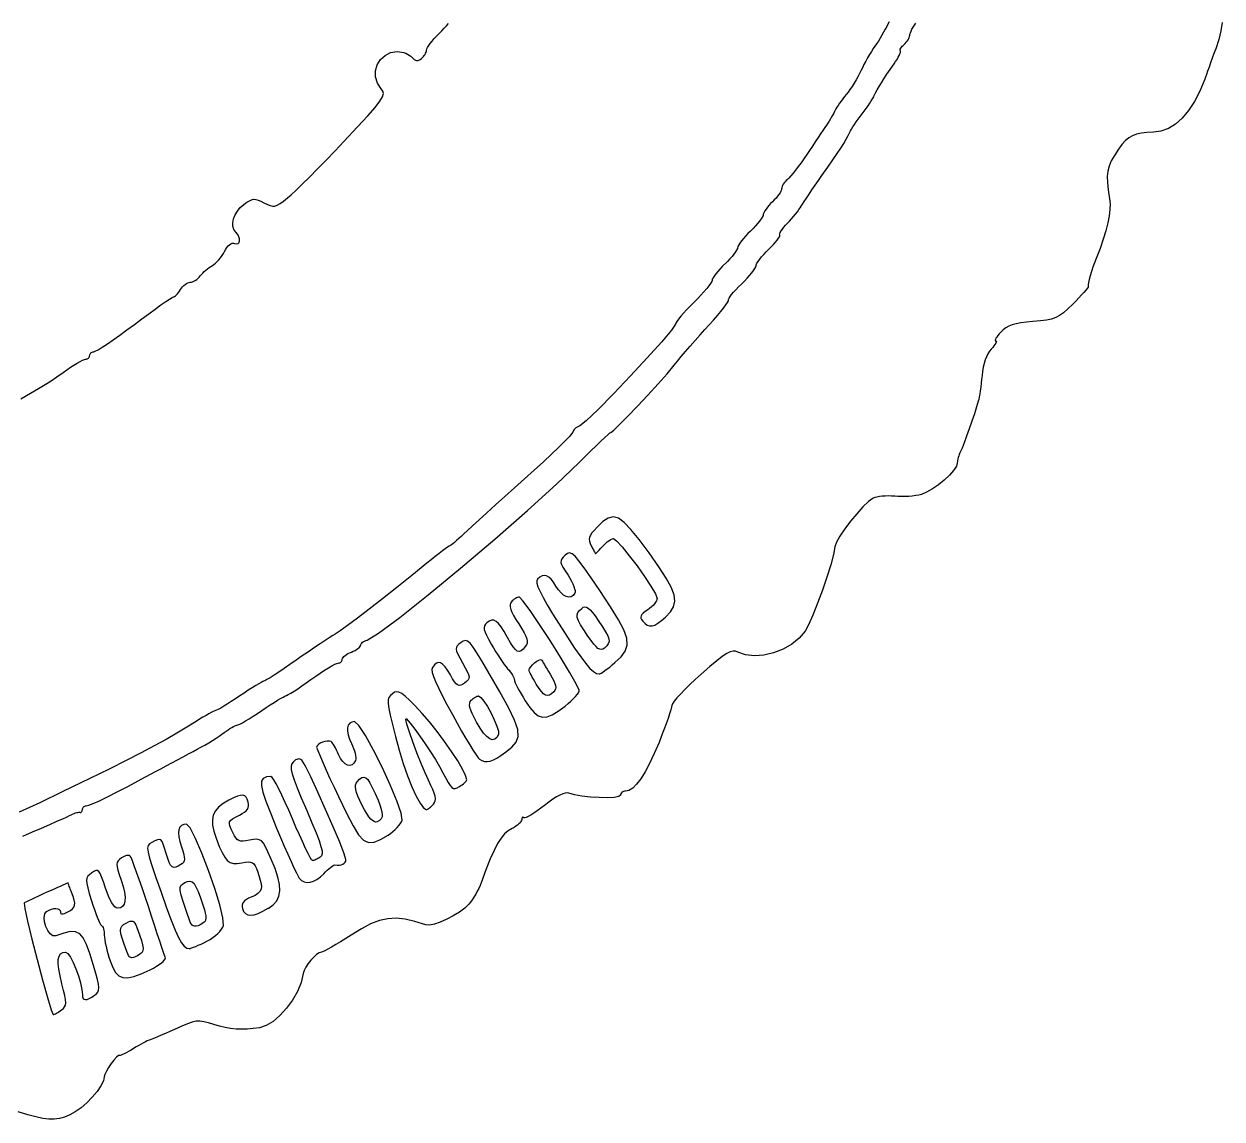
# Model space of a CAD drawing. Extents: x 0.3 to 13.7, y 0.1 to 13.4.
# Drawn here: x 9.345 to 12.981, y 0.583 to 3.906 of the extents above; entities that cross this region are included whole.
import ezdxf

# ---------------------------------------------------------------- set-up
doc = ezdxf.new("R2010")
doc.units = 0
doc.layers.get('0').update_dxf_attribs({"linetype": 'CONTINUOUS'})

msp = doc.modelspace()

# ---------------------------------------------------------------- linework, layer by layer
at = {"color": 0}
for points in [[(12.9811, 3.91026), (12.9775, 3.88579), (12.9711, 3.85949), (12.9618, 3.831), (12.9566, 3.81651), (12.9514, 3.80219), (12.9463, 3.78825), (12.9416, 3.77518), (12.9373, 3.76324), (12.9337, 3.75304), (12.9307, 3.74474), (12.9285, 3.73893), (12.9139, 3.70275), (12.8975, 3.67068), (12.8796, 3.64318), (12.8602, 3.62017), (12.8397, 3.60183), (12.8182, 3.58865), (12.7958, 3.5804), (12.7729, 3.57764), (12.7532, 3.57704), (12.7364, 3.57519), (12.7219, 3.57206), (12.7092, 3.56711), (12.6979, 3.56033), (12.6874, 3.55138), (12.6773, 3.53999), (12.6669, 3.52588), (12.6544, 3.50689), (12.6449, 3.49035), (12.6383, 3.47504), (12.6342, 3.45985), (12.6326, 3.44342), (12.6331, 3.42464), (12.6356, 3.40235), (12.6399, 3.37522), (12.6413, 3.36014), (12.6409, 3.34299), (12.6387, 3.32379), (12.6346, 3.3024), (12.6286, 3.27881), (12.6207, 3.25304), (12.6109, 3.22493), (12.5992, 3.19439), (12.5942, 3.18132), (12.5894, 3.16781), (12.5851, 3.15462), (12.5813, 3.14219), (12.5783, 3.13097), (12.5761, 3.12147), (12.575, 3.11442), (12.575, 3.11008), (12.5743, 3.10781), (12.5718, 3.10379), (12.5676, 3.09831), (12.562, 3.09153), (12.555, 3.08371), (12.5469, 3.07503), (12.538, 3.06581), (12.5283, 3.0561), (12.5131, 3.0415), (12.5001, 3.03), (12.4882, 3.02138), (12.4763, 3.01514), (12.4634, 3.01058), (12.4483, 3.00732), (12.43, 3.00493), (12.4072, 3.00288), (12.3873, 3.00108), (12.3704, 2.99881), (12.3562, 2.99621), (12.3442, 2.99289), (12.334, 2.98888), (12.3251, 2.98394), (12.3172, 2.97792), (12.3097, 2.97076), (12.305, 2.9655), (12.3009, 2.96056), (12.2975, 2.95611), (12.295, 2.95221), (12.2934, 2.949), (12.2927, 2.94656), (12.293, 2.94493), (12.2944, 2.94439), (12.2958, 2.94396), (12.2963, 2.94249), (12.2957, 2.94015), (12.2943, 2.93713), (12.292, 2.93338), (12.289, 2.92919), (12.2852, 2.92449), (12.2808, 2.91949), (12.2754, 2.91288), (12.2706, 2.90517), (12.2662, 2.89632), (12.2624, 2.8865), (12.259, 2.87576), (12.2562, 2.86421), (12.2541, 2.85183), (12.2526, 2.83892), (12.2514, 2.82731), (12.2501, 2.8156), (12.2486, 2.8041), (12.2471, 2.79312), (12.2456, 2.78304), (12.244, 2.77414), (12.2426, 2.76671), (12.2412, 2.76112), (12.2361, 2.74393), (12.2295, 2.72325), (12.2219, 2.70053), (12.2139, 2.67731), (12.2058, 2.65494), (12.1984, 2.6351), (12.1921, 2.61908), (12.1874, 2.60851), (12.1855, 2.60433), (12.1837, 2.59987), (12.182, 2.59521), (12.1806, 2.5906), (12.1794, 2.58604), (12.1785, 2.58176), (12.178, 2.5779), (12.1777, 2.5746), (12.1747, 2.56418), (12.1662, 2.55132), (12.1535, 2.53689), (12.1378, 2.52192), (12.1203, 2.5076), (12.1021, 2.49485), (12.0845, 2.48475), (12.0686, 2.47835), (12.0606, 2.4764), (12.0513, 2.47478), (12.041, 2.47347), (12.0302, 2.47254), (12.0191, 2.47194), (12.0081, 2.47179), (11.9974, 2.47206), (11.9876, 2.47271), (11.978, 2.47336), (11.9683, 2.47368), (11.9588, 2.47347), (11.9496, 2.47287), (11.9411, 2.47185), (11.9335, 2.47043), (11.9271, 2.46869), (11.9222, 2.46674), (11.9083, 2.45665), (11.8912, 2.44032), (11.8724, 2.41986), (11.8535, 2.39692), (11.836, 2.37364), (11.8212, 2.35167), (11.8109, 2.33301), (11.8063, 2.31956), (11.8019, 2.2965), (11.7933, 2.26481), (11.7817, 2.22749), (11.7682, 2.18767), (11.7538, 2.14828), (11.7395, 2.11236), (11.7265, 2.08306), (11.7158, 2.06326), (11.698, 2.04204), (11.6751, 2.02371), (11.6487, 2.00885), (11.62, 1.99761), (11.5906, 1.99072), (11.5617, 1.9885), (11.5349, 1.99137), (11.5116, 1.99972), (11.5045, 2.00256), (11.497, 2.00315), (11.4883, 2.00092), (11.4777, 1.99556), (11.4643, 1.98654), (11.4474, 1.97336), (11.4264, 1.95568), (11.4003, 1.933), (11.3824, 1.91683), (11.3657, 1.90115), (11.3505, 1.88633), (11.3373, 1.87261), (11.3264, 1.86068), (11.3181, 1.85064), (11.3129, 1.84299), (11.3111, 1.83817), (11.3103, 1.8329), (11.3081, 1.82428), (11.3045, 1.81261), (11.2997, 1.79839), (11.2939, 1.78217), (11.2873, 1.76432), (11.2801, 1.74528), (11.2723, 1.72564), (11.2579, 1.69162), (11.2438, 1.66189), (11.2302, 1.6365), (11.2171, 1.61561), (11.2044, 1.59918), (11.1924, 1.58729), (11.181, 1.58018), (11.1703, 1.57781), (11.1673, 1.57747), (11.1646, 1.57682), (11.1621, 1.57563), (11.1599, 1.57406), (11.158, 1.57221), (11.1567, 1.5701), (11.1559, 1.56765), (11.1555, 1.56515), (11.1503, 1.56108), (11.1361, 1.5586), (11.1155, 1.55761), (11.0907, 1.55806), (11.0642, 1.55974), (11.0385, 1.56267), (11.0159, 1.56668), (10.9989, 1.57167), (10.9939, 1.5726), (10.9876, 1.57189), (10.98, 1.5695), (10.9712, 1.5656), (10.9613, 1.56011), (10.9503, 1.55311), (10.9382, 1.54454), (10.9251, 1.53461), (10.9137, 1.52582), (10.9028, 1.51785), (10.8926, 1.51096), (10.8835, 1.50526), (10.8757, 1.50088), (10.8693, 1.49789), (10.8648, 1.49658), (10.8623, 1.49701), (10.8609, 1.4981), (10.8597, 1.49864), (10.8585, 1.49864), (10.8575, 1.49815), (10.8567, 1.49707), (10.8561, 1.49567), (10.8557, 1.49371), (10.8555, 1.49137), (10.855, 1.48861), (10.8533, 1.48546), (10.8506, 1.48199), (10.8471, 1.4784), (10.8428, 1.47472), (10.8379, 1.47114), (10.8325, 1.46772), (10.8267, 1.46451), (10.8146, 1.45725), (10.8034, 1.44781), (10.7929, 1.43533), (10.7825, 1.41906), (10.7717, 1.39811), (10.7601, 1.37191), (10.7472, 1.33946), (10.7326, 1.30002), (10.7293, 1.29161), (10.7254, 1.28282), (10.7209, 1.27382), (10.7159, 1.26481), (10.7108, 1.25608), (10.7055, 1.24799), (10.7004, 1.24072), (10.6954, 1.23465), (10.6829, 1.22271), (10.6666, 1.21061), (10.6478, 1.19906), (10.628, 1.18875), (10.6085, 1.18018), (10.5906, 1.1741), (10.5756, 1.17112), (10.5649, 1.17182), (10.5317, 1.18251), (10.5021, 1.18929), (10.4749, 1.19206), (10.4491, 1.19076), (10.4235, 1.18511), (10.3971, 1.17502), (10.3689, 1.16037), (10.3376, 1.141), (10.3215, 1.13053), (10.3061, 1.12077), (10.2917, 1.11193), (10.2786, 1.10422), (10.2673, 1.09787), (10.2581, 1.09304), (10.2515, 1.09001), (10.2477, 1.08892), (10.2409, 1.08708), (10.2329, 1.08198), (10.2243, 1.07438), (10.2156, 1.06505), (10.2075, 1.05458), (10.2005, 1.04384), (10.1954, 1.03348), (10.1927, 1.02414), (10.1861, 0.997288), (10.1747, 0.970053), (10.1597, 0.943468), (10.1418, 0.918674), (10.1219, 0.89681), (10.101, 0.878907), (10.0798, 0.866103), (10.0593, 0.859538), (10.0406, 0.856987), (10.0228, 0.855578), (10.0056, 0.855143), (9.98876, 0.855794), (9.97217, 0.857531), (9.95546, 0.860406), (9.93858, 0.864367), (9.92117, 0.869412), (9.90457, 0.874511), (9.89094, 0.877983), (9.87907, 0.879557), (9.86768, 0.879178), (9.85547, 0.876628), (9.84119, 0.871799), (9.82363, 0.864475), (9.80143, 0.854546), (9.78749, 0.848253), (9.77414, 0.842339), (9.76178, 0.836914), (9.7506, 0.832086), (9.741, 0.828071), (9.73329, 0.825032), (9.72775, 0.822863), (9.72472, 0.822049), (9.72233, 0.821235), (9.71853, 0.819607), (9.71354, 0.817111), (9.70762, 0.814019), (9.70085, 0.810275), (9.69353, 0.806044), (9.68576, 0.801432), (9.67779, 0.796604), (9.66986, 0.791829), (9.66237, 0.787543), (9.65549, 0.783746), (9.64925, 0.780599), (9.64399, 0.778103), (9.63981, 0.776421), (9.63687, 0.775608), (9.63536, 0.775771), (9.63167, 0.775119), (9.6256, 0.769965), (9.618, 0.761393), (9.60986, 0.750706), (9.602, 0.73915), (9.59532, 0.727865), (9.59065, 0.718099), (9.58886, 0.711154), (9.5861, 0.698731), (9.57844, 0.683539), (9.56685, 0.666613), (9.55231, 0.649251), (9.53575, 0.632269), (9.51818, 0.616808), (9.50054, 0.604058), (9.48383, 0.594889), (9.46799, 0.588813), (9.45264, 0.58469), (9.43696, 0.582628), (9.42025, 0.582628), (9.40175, 0.58469), (9.38064, 0.588976), (9.35622, 0.595432), (9.32775, 0.604113)], [(11.9707, 3.91303), (11.967, 3.9056), (11.9633, 3.89822), (11.959, 3.88997), (11.9541, 3.88124), (11.9489, 3.87224), (11.9435, 3.86322), (11.938, 3.85449), (11.9327, 3.84631), (11.9277, 3.83892), (11.9226, 3.83138), (11.9171, 3.82269), (11.9113, 3.81326), (11.9055, 3.80322), (11.8998, 3.79313), (11.8944, 3.78304), (11.8895, 3.77339), (11.8852, 3.76438), (11.8808, 3.75553), (11.8758, 3.74604), (11.8702, 3.73617), (11.8642, 3.72618), (11.8581, 3.71664), (11.8519, 3.70751), (11.846, 3.69933), (11.8405, 3.69222), (11.8352, 3.68565), (11.83, 3.67876), (11.8249, 3.67204), (11.8202, 3.66536), (11.8159, 3.65907), (11.8123, 3.65332), (11.8093, 3.64844), (11.8073, 3.64447), (11.8054, 3.64051), (11.8028, 3.63574), (11.7997, 3.63026), (11.7963, 3.62429), (11.7925, 3.618), (11.7885, 3.6116), (11.7844, 3.60525), (11.7804, 3.59924), (11.7757, 3.59229), (11.7697, 3.58339), (11.7627, 3.57286), (11.7549, 3.56119), (11.7465, 3.54872), (11.7378, 3.53575), (11.7291, 3.52268), (11.7205, 3.50982), (11.7121, 3.49735), (11.7034, 3.48508), (11.6949, 3.47336), (11.6867, 3.46257), (11.6791, 3.45296), (11.6723, 3.44482), (11.6666, 3.43847), (11.6622, 3.43431), (11.6586, 3.43104), (11.6553, 3.42751), (11.6523, 3.42378), (11.6496, 3.41992), (11.6475, 3.41607), (11.6458, 3.41249), (11.6448, 3.40907), (11.6444, 3.40614), (11.6439, 3.40294), (11.6423, 3.39893), (11.6397, 3.39421), (11.6363, 3.38906), (11.6322, 3.38357), (11.6274, 3.37782), (11.6222, 3.37218), (11.6166, 3.36669), (11.6111, 3.36117), (11.6059, 3.35558), (11.6012, 3.34999), (11.5971, 3.34457), (11.5936, 3.33951), (11.5911, 3.33496), (11.5895, 3.33111), (11.5889, 3.32801), (11.5881, 3.32476), (11.5858, 3.32021), (11.5823, 3.31456), (11.5775, 3.30811), (11.5717, 3.301), (11.5651, 3.29335), (11.5578, 3.28564), (11.55, 3.27772), (11.5422, 3.26997), (11.5349, 3.26221), (11.5283, 3.25461), (11.5225, 3.24756), (11.5178, 3.2411), (11.5142, 3.23551), (11.5119, 3.23107), (11.5103, 3.2245), (11.508, 3.22006), (11.5044, 3.21446), (11.4997, 3.20806), (11.4939, 3.20096), (11.4874, 3.19342), (11.48, 3.1856), (11.4644, 3.16997), (11.4571, 3.16222), (11.4505, 3.15468), (11.4448, 3.14762), (11.44, 3.14117), (11.4364, 3.13569), (11.4341, 3.13118), (11.4333, 3.12799), (11.4322, 3.12435), (11.4289, 3.11897), (11.4238, 3.11182), (11.417, 3.10335), (11.4088, 3.09369), (11.3994, 3.08328), (11.3889, 3.07232), (11.3666, 3.04992), (11.3562, 3.03896), (11.3467, 3.0286), (11.3385, 3.01904), (11.3317, 3.01069), (11.3264, 3.00369), (11.3232, 2.99832), (11.322, 2.9949), (11.3104, 2.97721), (11.2799, 2.94092), (11.2364, 2.89247), (11.1858, 2.83789), (11.1341, 2.78381), (11.0872, 2.73633), (11.0511, 2.70176), (11.0316, 2.68647), (11.0275, 2.68468), (11.0237, 2.68257), (11.0202, 2.68024), (11.0171, 2.67774), (11.0147, 2.67518), (11.0128, 2.67264), (11.0116, 2.67019), (11.0111, 2.66781), (11.0081, 2.66308), (10.9995, 2.65332), (10.9859, 2.63938), (10.968, 2.62181), (10.9462, 2.60101), (10.9213, 2.57769), (10.8938, 2.55246), (10.8643, 2.52588), (10.834, 2.49875), (10.8043, 2.472), (10.7759, 2.44635), (10.7495, 2.42242), (10.726, 2.40099), (10.706, 2.38276), (10.6904, 2.36828), (10.6798, 2.35835), (10.6722, 2.35107), (10.6648, 2.34429), (10.658, 2.33822), (10.6518, 2.33285), (10.6465, 2.32844), (10.6422, 2.32508), (10.6391, 2.32297), (10.6373, 2.32226), (10.635, 2.32113), (10.6303, 2.31808), (10.6234, 2.31321), (10.6148, 2.30669), (10.6046, 2.29893), (10.5932, 2.28999), (10.5807, 2.28), (10.5677, 2.26947), (10.5217, 2.23232), (10.4765, 2.19613), (10.4332, 2.16189), (10.393, 2.13058), (10.3573, 2.10325), (10.3273, 2.08078), (10.3043, 2.06429), (10.2896, 2.05464), (10.2822, 2.05012), (10.2717, 2.04346), (10.2587, 2.03489), (10.2435, 2.02474), (10.2266, 2.01329), (10.2086, 2.00108), (10.1898, 1.98817), (10.1708, 1.97504), (10.1523, 1.96218), (10.1348, 1.95014), (10.1186, 1.93935), (10.1042, 1.9299), (10.092, 1.9221), (10.0823, 1.91618), (10.0756, 1.91243), (10.0724, 1.91114), (10.0697, 1.91021), (10.0645, 1.90761), (10.0573, 1.90354), (10.0482, 1.89806), (10.0377, 1.8915), (10.0259, 1.88396), (10.0133, 1.87554), (10, 1.86669), (9.98671, 1.85775), (9.97396, 1.84944), (9.96213, 1.8419), (9.95144, 1.83529), (9.94228, 1.82981), (9.93485, 1.82574), (9.92953, 1.82314), (9.9266, 1.82226), (9.92393, 1.82156), (9.91949, 1.81967), (9.91342, 1.81662), (9.90597, 1.81267), (9.89746, 1.80778), (9.88807, 1.80225), (9.87804, 1.79611), (9.86762, 1.78956), (9.83897, 1.7716), (9.80886, 1.75358), (9.77636, 1.73503), (9.7405, 1.71539), (9.70036, 1.69417), (9.65494, 1.6709), (9.60331, 1.64501), (9.54443, 1.61604), (9.46311, 1.57644), (9.3929, 1.54275), (9.33083, 1.51383)], [(9.33518, 2.76893), (9.36518, 2.78575), (9.38921, 2.79969), (9.40924, 2.81185), (9.42703, 2.82335), (9.4445, 2.83529), (9.46343, 2.84874), (9.47493, 2.85682), (9.48611, 2.86436), (9.49681, 2.87115), (9.50662, 2.87711), (9.51531, 2.882), (9.52257, 2.88574), (9.52821, 2.88807), (9.5319, 2.88883), (9.5344, 2.88911), (9.53678, 2.88976), (9.5389, 2.89079), (9.54075, 2.89214), (9.54226, 2.89382), (9.54346, 2.89572), (9.54417, 2.89779), (9.54471, 2.90218), (9.54542, 2.90435), (9.54656, 2.90619), (9.54807, 2.90788), (9.54986, 2.90924), (9.55197, 2.91021), (9.55425, 2.91086), (9.55675, 2.91114), (9.56147, 2.91282), (9.57026, 2.91769), (9.58257, 2.9254), (9.59799, 2.9356), (9.61594, 2.94797), (9.6359, 2.96212), (9.65739, 2.97771), (9.67996, 2.99447), (9.70236, 3.01124), (9.72358, 3.02681), (9.74311, 3.04096), (9.76047, 3.05333), (9.77513, 3.06353), (9.78668, 3.07124), (9.79454, 3.07611), (9.79829, 3.07781), (9.80007, 3.07824), (9.80231, 3.07954), (9.80485, 3.08154), (9.80767, 3.08431), (9.8106, 3.08763), (9.81369, 3.09136), (9.81668, 3.09554), (9.81967, 3.10004), (9.82275, 3.10449), (9.82628, 3.10867), (9.83014, 3.11242), (9.83415, 3.11567), (9.83817, 3.11843), (9.84218, 3.1205), (9.84597, 3.12181), (9.84944, 3.12224), (9.85297, 3.12261), (9.85682, 3.12375), (9.86089, 3.12554), (9.86501, 3.12788), (9.86914, 3.13086), (9.87315, 3.13411), (9.87685, 3.13781), (9.8801, 3.14171), (9.88351, 3.14578), (9.88753, 3.15018), (9.89208, 3.15462), (9.89697, 3.15896), (9.90201, 3.16314), (9.90712, 3.16704), (9.91211, 3.17042), (9.91683, 3.17329), (9.92156, 3.17632), (9.9266, 3.18039), (9.93169, 3.18517), (9.93679, 3.19075), (9.94168, 3.19667), (9.94624, 3.20301), (9.95036, 3.20942), (9.95378, 3.21576), (9.95731, 3.22228), (9.96104, 3.22792), (9.9649, 3.23258), (9.96886, 3.23628), (9.97282, 3.23888), (9.97678, 3.24046), (9.98062, 3.24083), (9.98432, 3.24007), (9.9905, 3.23876), (9.99511, 3.23996), (9.99815, 3.24322), (9.99957, 3.24799), (9.99929, 3.25396), (9.99729, 3.26064), (9.99354, 3.26753), (9.98796, 3.27425), (9.98221, 3.28239), (9.97922, 3.29215), (9.97894, 3.30311), (9.98112, 3.31467), (9.98574, 3.32644), (9.99257, 3.33794), (10.0015, 3.34874), (10.0125, 3.35835), (10.0215, 3.3649), (10.0291, 3.36968), (10.0358, 3.37261), (10.042, 3.37403), (10.0483, 3.37369), (10.0553, 3.37181), (10.0635, 3.36833), (10.0734, 3.36333), (10.0836, 3.35818), (10.092, 3.35482), (10.0993, 3.35325), (10.1063, 3.35357), (10.1137, 3.35622), (10.1221, 3.36106), (10.1324, 3.36837), (10.1451, 3.37831), (10.1558, 3.38753), (10.171, 3.40158), (10.1898, 3.41992), (10.2118, 3.44174), (10.2361, 3.46631), (10.2621, 3.49294), (10.289, 3.521), (10.3162, 3.54969), (10.3572, 3.59358), (10.3883, 3.62756), (10.4107, 3.65315), (10.4254, 3.67193), (10.4335, 3.68539), (10.4361, 3.69515), (10.4343, 3.70264), (10.4292, 3.70947), (10.4178, 3.72678), (10.4123, 3.74528), (10.4123, 3.76417), (10.4174, 3.78207), (10.427, 3.79796), (10.4407, 3.81071), (10.4578, 3.81917), (10.4781, 3.82226), (10.4845, 3.82189), (10.491, 3.8209), (10.4974, 3.81933), (10.5036, 3.81733), (10.5094, 3.81478), (10.5145, 3.8119), (10.5189, 3.80881), (10.5223, 3.80544), (10.5262, 3.80122), (10.5297, 3.79801), (10.5332, 3.79596), (10.5366, 3.79497), (10.54, 3.79497), (10.5436, 3.79606), (10.5474, 3.79812), (10.5515, 3.80122), (10.5545, 3.80404), (10.5574, 3.80718), (10.5599, 3.81054), (10.5622, 3.81401), (10.5641, 3.81749), (10.5655, 3.8209), (10.5663, 3.824), (10.5667, 3.82693), (10.5675, 3.83035), (10.5697, 3.83501), (10.5733, 3.84076), (10.5781, 3.84733), (10.5839, 3.85449), (10.5904, 3.86214), (10.5978, 3.86996), (10.6056, 3.87782), (10.6134, 3.88564), (10.6207, 3.89339), (10.6273, 3.90099), (10.633, 3.90804)], [(9.34169, 1.4414), (9.3711, 1.454), (9.39865, 1.46582), (9.42356, 1.47672), (9.44521, 1.48628), (9.46289, 1.49414), (9.47581, 1.50017), (9.48335, 1.50385), (9.48796, 1.50624), (9.49262, 1.50836), (9.49718, 1.51014), (9.50146, 1.51167), (9.50543, 1.51269), (9.5089, 1.51346), (9.51178, 1.51372), (9.51389, 1.51351), (9.51557, 1.51324), (9.51714, 1.51346), (9.51856, 1.51411), (9.51975, 1.51503), (9.52078, 1.51644), (9.52154, 1.51813), (9.52203, 1.52007), (9.52225, 1.52225), (9.52246, 1.52447), (9.52317, 1.52653), (9.52425, 1.52843), (9.52567, 1.53006), (9.5274, 1.53147), (9.5294, 1.5325), (9.53157, 1.5331), (9.53396, 1.53336), (9.54156, 1.5351), (9.55496, 1.54031), (9.574, 1.54878), (9.59831, 1.56049), (9.62776, 1.57531), (9.66211, 1.5931), (9.70107, 1.61372), (9.74447, 1.63704), (9.76004, 1.64551), (9.77675, 1.65457), (9.794, 1.66385), (9.81131, 1.67318), (9.82818, 1.68224), (9.84403, 1.69075), (9.85835, 1.6984), (9.87067, 1.70497), (9.88211, 1.71115), (9.89382, 1.71783), (9.9056, 1.72478), (9.91704, 1.73172), (9.92779, 1.7385), (9.93756, 1.7449), (9.94596, 1.75071), (9.95275, 1.75569), (9.95856, 1.76014), (9.96442, 1.76426), (9.97011, 1.76801), (9.97553, 1.77132), (9.98047, 1.77399), (9.98481, 1.77599), (9.98839, 1.77735), (9.991, 1.77772), (9.99442, 1.77869), (10.0001, 1.78131), (10.0079, 1.78543), (10.0175, 1.79085), (10.0284, 1.79736), (10.0405, 1.8049), (10.0533, 1.81332), (10.0667, 1.82226), (10.08, 1.83117), (10.0926, 1.83951), (10.1044, 1.84706), (10.1149, 1.85357), (10.124, 1.85906), (10.1312, 1.86317), (10.1363, 1.86572), (10.1391, 1.86669), (10.1419, 1.86774), (10.1473, 1.87067), (10.1549, 1.87528), (10.1646, 1.88135), (10.1758, 1.88878), (10.1883, 1.89729), (10.2019, 1.90662), (10.2161, 1.91672), (10.2304, 1.92676), (10.2443, 1.93608), (10.2573, 1.94461), (10.2693, 1.95193), (10.2797, 1.95811), (10.2883, 1.96272), (10.2947, 1.96565), (10.2986, 1.96669), (10.3012, 1.9669), (10.3035, 1.96756), (10.3056, 1.96864), (10.3075, 1.97006), (10.309, 1.97174), (10.3101, 1.97368), (10.3109, 1.97581), (10.3111, 1.97808), (10.3117, 1.98058), (10.3133, 1.98335), (10.3159, 1.98628), (10.3193, 1.98926), (10.3234, 1.99219), (10.3281, 1.99507), (10.3333, 1.99761), (10.3389, 2.00006), (10.3445, 2.00239), (10.3497, 2.00493), (10.3544, 2.00765), (10.3585, 2.01047), (10.3619, 2.01324), (10.3645, 2.01594), (10.3661, 2.01844), (10.3666, 2.02067), (10.3671, 2.02285), (10.3682, 2.02507), (10.37, 2.02729), (10.3724, 2.02946), (10.3753, 2.03153), (10.3786, 2.03342), (10.3822, 2.03504), (10.3861, 2.03635), (10.4212, 2.05724), (10.4858, 2.10519), (10.5715, 2.17329), (10.6702, 2.25456), (10.7737, 2.34233), (10.8735, 2.42953), (10.9616, 2.50933), (11.0298, 2.57476), (11.0481, 2.59315), (11.0655, 2.61046), (11.0814, 2.62608), (11.0955, 2.63971), (11.1074, 2.65093), (11.1167, 2.65944), (11.123, 2.66482), (11.1259, 2.66672), (11.1347, 2.67296), (11.1529, 2.69021), (11.178, 2.7156), (11.2075, 2.74642), (11.2388, 2.78), (11.2694, 2.81364), (11.2967, 2.84472), (11.3181, 2.87033), (11.3281, 2.8826), (11.3398, 2.89675), (11.3531, 2.91228), (11.3672, 2.92871), (11.3819, 2.94553), (11.3968, 2.96229), (11.4113, 2.97851), (11.425, 2.99354), (11.4377, 3.00765), (11.4494, 3.02094), (11.4597, 3.03326), (11.4685, 3.04417), (11.4756, 3.0535), (11.4806, 3.06082), (11.4833, 3.06586), (11.4835, 3.06836), (11.4833, 3.07032), (11.485, 3.07383), (11.4881, 3.07867), (11.4927, 3.08479), (11.4986, 3.09185), (11.5057, 3.09972), (11.5137, 3.10813), (11.5224, 3.11686), (11.5313, 3.12582), (11.5396, 3.13465), (11.5472, 3.14312), (11.5537, 3.15099), (11.5591, 3.1581), (11.5632, 3.16417), (11.5658, 3.16894), (11.5667, 3.17231), (11.5674, 3.17557), (11.5697, 3.18007), (11.5733, 3.1856), (11.578, 3.192), (11.5838, 3.199), (11.5903, 3.20654), (11.5976, 3.21431), (11.6131, 3.22971), (11.62, 3.23708), (11.626, 3.24397), (11.6311, 3.25022), (11.635, 3.25564), (11.6376, 3.26004), (11.6389, 3.26324), (11.6386, 3.26519), (11.6381, 3.26693), (11.6387, 3.26975), (11.6405, 3.27349), (11.6433, 3.2781), (11.6469, 3.28331), (11.6514, 3.28901), (11.6566, 3.29508), (11.6624, 3.30132), (11.6685, 3.30794), (11.6747, 3.31494), (11.6809, 3.3221), (11.6867, 3.32926), (11.6922, 3.33621), (11.697, 3.34278), (11.7011, 3.34858), (11.7042, 3.35351), (11.7077, 3.35932), (11.713, 3.36757), (11.7197, 3.37776), (11.7277, 3.3896), (11.7366, 3.40272), (11.7462, 3.41678), (11.7563, 3.43126), (11.7667, 3.44596), (11.7849, 3.4719), (11.8003, 3.49414), (11.8132, 3.51318), (11.8239, 3.52957), (11.8328, 3.54368), (11.8401, 3.5561), (11.8462, 3.56733), (11.8514, 3.57781), (11.8536, 3.58197), (11.8568, 3.58729), (11.8609, 3.59381), (11.8657, 3.60101), (11.871, 3.60878), (11.8768, 3.61697), (11.8828, 3.62522), (11.8889, 3.63336), (11.895, 3.6415), (11.901, 3.64979), (11.9067, 3.65793), (11.912, 3.66569), (11.9167, 3.67296), (11.9207, 3.67931), (11.9238, 3.68479), (11.9258, 3.68892), (11.9297, 3.6971), (11.9345, 3.70622), (11.9403, 3.71636), (11.9471, 3.72754), (11.955, 3.73996), (11.964, 3.75358), (11.9742, 3.76844), (11.9856, 3.78478), (11.9905, 3.79183), (11.9947, 3.79867), (11.9984, 3.80507), (12.0014, 3.81087), (12.0036, 3.81592), (12.0049, 3.81999), (12.0054, 3.82308), (12.0048, 3.82487), (12.0041, 3.82622), (12.0041, 3.82801), (12.0047, 3.83024), (12.006, 3.83268), (12.0079, 3.8355), (12.0102, 3.83838), (12.0131, 3.84131), (12.0164, 3.84424), (12.0198, 3.84733), (12.0229, 3.85081), (12.0258, 3.85444), (12.0284, 3.85818), (12.0304, 3.86199), (12.032, 3.86561), (12.033, 3.86903), (12.0333, 3.87207), (12.0338, 3.87549), (12.0352, 3.87978), (12.0373, 3.88476), (12.0401, 3.89046), (12.0435, 3.89649), (12.0474, 3.90272), (12.0517, 3.90901)]]:
    msp.add_lwpolyline(points, dxfattribs=at)
for points in [[(11.2918, 2.10601), (11.3068, 2.12185), (11.3163, 2.13753), (11.3202, 2.15435), (11.318, 2.17367), (11.3094, 2.19667), (11.2942, 2.22467), (11.2719, 2.25896), (11.2422, 2.30083), (11.212, 2.34164), (11.1872, 2.37235), (11.1666, 2.3935), (11.1491, 2.40593), (11.1333, 2.41004), (11.1181, 2.40653), (11.1022, 2.39594), (11.0844, 2.3789), (11.0755, 2.36936), (11.0688, 2.36133), (11.0641, 2.35433), (11.0613, 2.3481), (11.0603, 2.34218), (11.0609, 2.33615), (11.063, 2.32964), (11.0666, 2.32226), (11.0683, 2.31928), (11.0699, 2.31619), (11.0715, 2.31315), (11.0732, 2.31011), (11.0748, 2.30707), (11.0764, 2.30399), (11.0797, 2.2979), (11.0824, 2.30078), (11.0878, 2.30664), (11.0906, 2.30951), (11.096, 2.31532), (11.0987, 2.31819), (11.1014, 2.32113), (11.106, 2.32579), (11.1107, 2.33024), (11.1153, 2.33421), (11.1198, 2.33763), (11.1241, 2.3405), (11.1279, 2.34256), (11.1311, 2.34397), (11.1337, 2.34446), (11.1436, 2.33751), (11.1606, 2.31885), (11.1821, 2.29221), (11.2056, 2.26118), (11.2284, 2.22911), (11.2479, 2.19971), (11.2616, 2.17643), (11.2667, 2.16297), (11.2661, 2.1594), (11.2644, 2.15533), (11.2618, 2.15088), (11.2583, 2.14621), (11.2541, 2.1415), (11.2492, 2.13683), (11.2439, 2.13243), (11.2382, 2.12831), (11.2305, 2.12304), (11.2246, 2.11837), (11.2204, 2.11415), (11.2179, 2.11019), (11.217, 2.10633), (11.2175, 2.10238), (11.2195, 2.09825), (11.2229, 2.09369), (11.2298, 2.08643), (11.2367, 2.08154), (11.2438, 2.07915), (11.2514, 2.07926), (11.2597, 2.08203), (11.269, 2.08729), (11.2796, 2.09532), (11.2918, 2.10601)], [(11.1385, 1.96783), (11.1571, 1.98583), (11.1695, 2.00299), (11.1753, 2.021), (11.1742, 2.04178), (11.1658, 2.06689), (11.1497, 2.09819), (11.1255, 2.13747), (11.0929, 2.18642), (11.0661, 2.22564), (11.0453, 2.25549), (11.0293, 2.27681), (11.0174, 2.29075), (11.0083, 2.29839), (11.001, 2.30067), (10.9945, 2.29872), (10.9879, 2.29357), (10.9816, 2.2876), (10.9773, 2.2825), (10.9749, 2.2775), (10.9747, 2.27197), (10.9766, 2.2654), (10.9807, 2.25711), (10.9872, 2.24647), (10.9961, 2.23286), (11.0016, 2.22401), (11.0065, 2.21533), (11.0106, 2.20703), (11.0139, 2.19928), (11.0163, 2.19233), (11.0176, 2.18631), (11.018, 2.18164), (11.0171, 2.17844), (11.0116, 2.17182), (11.0053, 2.16803), (10.9983, 2.16694), (10.9907, 2.16851), (10.9829, 2.17269), (10.9749, 2.17931), (10.967, 2.18853), (10.9594, 2.20003), (10.9518, 2.21192), (10.9446, 2.22097), (10.9377, 2.22749), (10.9309, 2.23133), (10.9243, 2.23253), (10.9175, 2.23118), (10.9105, 2.22732), (10.9032, 2.22097), (10.9011, 2.21625), (10.9016, 2.20865), (10.9049, 2.19786), (10.9112, 2.1836), (10.9206, 2.16542), (10.9333, 2.14318), (10.9493, 2.11643), (10.969, 2.0849), (10.9945, 2.04486), (11.0163, 2.01193), (11.0346, 1.98562), (11.0499, 1.96533), (11.0628, 1.95053), (11.0735, 1.9406), (11.0827, 1.93506), (11.0906, 1.93338), (11.0932, 1.93408), (11.0971, 1.93608), (11.1022, 1.93918), (11.1082, 1.94347), (11.1151, 1.94857), (11.1226, 1.95443), (11.1304, 1.96089), (11.1385, 1.96783)], [(10.9873, 1.83615), (10.9963, 1.84364), (11.0047, 1.85107), (11.0122, 1.85829), (11.0186, 1.86507), (11.0238, 1.87121), (11.0275, 1.87651), (11.0297, 1.88075), (11.0302, 1.88385), (11.0213, 1.90343), (11.0011, 1.93892), (10.9734, 1.9846), (10.9417, 2.03467), (10.9097, 2.08365), (10.8811, 2.12571), (10.8595, 2.15517), (10.8486, 2.16635), (10.8458, 2.16607), (10.8428, 2.16536), (10.8396, 2.16407), (10.8363, 2.16237), (10.833, 2.16026), (10.8298, 2.15793), (10.8268, 2.15522), (10.8242, 2.1524), (10.8216, 2.14806), (10.8204, 2.1429), (10.8207, 2.13683), (10.8225, 2.12956), (10.826, 2.12104), (10.8311, 2.11094), (10.8378, 2.09924), (10.8464, 2.08561), (10.8557, 2.0709), (10.863, 2.05871), (10.8681, 2.04856), (10.8712, 2.04015), (10.8726, 2.03315), (10.8722, 2.02713), (10.8702, 2.02175), (10.8666, 2.01665), (10.8596, 2.00885), (10.8535, 2.00379), (10.8479, 2.00179), (10.8423, 2.00299), (10.8364, 2.0076), (10.8298, 2.0159), (10.822, 2.028), (10.8126, 2.04417), (10.8022, 2.06207), (10.7931, 2.07607), (10.785, 2.08621), (10.7778, 2.09293), (10.7709, 2.09631), (10.7642, 2.09657), (10.7572, 2.09397), (10.7497, 2.08871), (10.7454, 2.08442), (10.7426, 2.07997), (10.7414, 2.07482), (10.7419, 2.06858), (10.7443, 2.06071), (10.7485, 2.051), (10.7548, 2.03885), (10.7632, 2.02387), (10.7695, 2.01303), (10.7762, 2.00201), (10.7831, 1.9911), (10.7899, 1.98068), (10.7966, 1.97097), (10.8027, 1.96229), (10.8083, 1.95497), (10.8129, 1.94933), (10.8171, 1.9445), (10.8209, 1.93951), (10.8243, 1.93457), (10.8274, 1.9299), (10.8299, 1.92546), (10.8317, 1.92144), (10.8329, 1.91808), (10.8333, 1.91536), (10.834, 1.91211), (10.8359, 1.90701), (10.839, 1.90028), (10.843, 1.89225), (10.848, 1.88319), (10.8536, 1.87332), (10.8597, 1.8629), (10.8664, 1.85221), (10.8805, 1.83154), (10.8934, 1.8164), (10.9059, 1.80664), (10.9187, 1.80231), (10.9325, 1.80317), (10.948, 1.80914), (10.966, 1.82015), (10.9873, 1.83615)], [(11.0565, 2.04867), (11.0437, 2.06765), (11.0341, 2.0829), (11.0278, 2.09506), (11.0244, 2.10482), (11.0239, 2.11274), (11.026, 2.11957), (11.0308, 2.12597), (11.038, 2.1326), (11.0426, 2.13569), (11.0472, 2.13699), (11.052, 2.13629), (11.0573, 2.13336), (11.0633, 2.12799), (11.0702, 2.12011), (11.0783, 2.10943), (11.0879, 2.09581), (11.1008, 2.07682), (11.1103, 2.06158), (11.1167, 2.04943), (11.1201, 2.03971), (11.1206, 2.03174), (11.1184, 2.02485), (11.1137, 2.01844), (11.1065, 2.01193), (11.1018, 2.00879), (11.0972, 2.00743), (11.0924, 2.00825), (11.0871, 2.01118), (11.0812, 2.0165), (11.0742, 2.02436), (11.0661, 2.03504), (11.0565, 2.04867)], [(10.8063, 1.69581), (10.8257, 1.71169), (10.8387, 1.72683), (10.8448, 1.74387), (10.8435, 1.76497), (10.8342, 1.79292), (10.8163, 1.83003), (10.7895, 1.87875), (10.753, 1.94151), (10.7342, 1.97336), (10.7194, 1.99761), (10.7078, 2.01497), (10.6987, 2.02647), (10.6913, 2.03276), (10.6848, 2.03467), (10.6784, 2.03304), (10.6716, 2.02869), (10.6648, 2.02354), (10.66, 2.01899), (10.6572, 2.01438), (10.6566, 2.00906), (10.6582, 2.00228), (10.6619, 1.99354), (10.6679, 1.98199), (10.6763, 1.96696), (10.6845, 1.95221), (10.6904, 1.94069), (10.6942, 1.93192), (10.6958, 1.92512), (10.6953, 1.91982), (10.6928, 1.91525), (10.6883, 1.91081), (10.6819, 1.90588), (10.6756, 1.90169), (10.6704, 1.89914), (10.6656, 1.89849), (10.6612, 1.89996), (10.6566, 1.90369), (10.6517, 1.90989), (10.6459, 1.91878), (10.6391, 1.9305), (10.6306, 1.94456), (10.6228, 1.95529), (10.6157, 1.96272), (10.609, 1.96696), (10.6027, 1.96799), (10.5966, 1.96599), (10.5906, 1.96089), (10.5846, 1.95275), (10.5832, 1.94715), (10.5843, 1.93832), (10.5878, 1.92611), (10.594, 1.91043), (10.6027, 1.89111), (10.614, 1.86811), (10.6282, 1.84119), (10.6451, 1.81017), (10.6594, 1.78461), (10.6733, 1.76031), (10.6863, 1.73801), (10.6982, 1.71815), (10.7085, 1.7015), (10.717, 1.68838), (10.7234, 1.67936), (10.7271, 1.67518), (10.7349, 1.67068), (10.7427, 1.66818), (10.7509, 1.66754), (10.7598, 1.66889), (10.7695, 1.67236), (10.7803, 1.67796), (10.7925, 1.68571), (10.8063, 1.69581)], [(10.8999, 1.90272), (10.8955, 1.91021), (10.8913, 1.91737), (10.8876, 1.9241), (10.8843, 1.93033), (10.8816, 1.93582), (10.8796, 1.94032), (10.8783, 1.94374), (10.8778, 1.9459), (10.8792, 1.95008), (10.883, 1.95535), (10.8884, 1.9611), (10.8948, 1.96679), (10.9013, 1.97179), (10.9073, 1.97547), (10.9122, 1.97726), (10.915, 1.97661), (10.9162, 1.97493), (10.9182, 1.97179), (10.921, 1.96733), (10.9244, 1.96186), (10.9283, 1.95535), (10.9327, 1.94829), (10.9373, 1.9406), (10.9422, 1.93251), (10.9483, 1.92193), (10.953, 1.91282), (10.9563, 1.905), (10.9582, 1.89844), (10.9588, 1.89279), (10.9581, 1.88792), (10.9562, 1.88363), (10.9531, 1.87972), (10.946, 1.87337), (10.9396, 1.86936), (10.9337, 1.86789), (10.9279, 1.86908), (10.9219, 1.87299), (10.9154, 1.87989), (10.9082, 1.88976), (10.8999, 1.90272)], [(10.5882, 1.53803), (10.5914, 1.54292), (10.5933, 1.54833), (10.5937, 1.55469), (10.5927, 1.56228), (10.5901, 1.57135), (10.5859, 1.58231), (10.58, 1.59532), (10.5724, 1.61089), (10.5621, 1.63303), (10.5501, 1.66189), (10.5375, 1.69422), (10.5254, 1.727), (10.5151, 1.75689), (10.5074, 1.78088), (10.5038, 1.79568), (10.5052, 1.79824), (10.5171, 1.78424), (10.5313, 1.76585), (10.5469, 1.74431), (10.563, 1.72092), (10.5789, 1.69694), (10.5937, 1.67356), (10.6064, 1.65213), (10.6164, 1.63379), (10.6252, 1.61681), (10.6324, 1.60394), (10.6385, 1.59472), (10.6438, 1.58886), (10.6489, 1.58599), (10.6541, 1.58572), (10.66, 1.58772), (10.6668, 1.59158), (10.6713, 1.59451), (10.6754, 1.59744), (10.6791, 1.60037), (10.6824, 1.60325), (10.6851, 1.60585), (10.6872, 1.60818), (10.6884, 1.61025), (10.6889, 1.61182), (10.6854, 1.62483), (10.6758, 1.64464), (10.6613, 1.66982), (10.6428, 1.69835), (10.6216, 1.72874), (10.5988, 1.75922), (10.5756, 1.78814), (10.5531, 1.81392), (10.5318, 1.83653), (10.515, 1.85379), (10.5017, 1.86626), (10.4913, 1.87435), (10.4831, 1.87864), (10.4761, 1.87956), (10.4698, 1.87771), (10.4634, 1.87343), (10.4572, 1.86811), (10.4528, 1.86225), (10.4506, 1.85465), (10.4504, 1.84407), (10.4523, 1.829), (10.4566, 1.80821), (10.4632, 1.78033), (10.4723, 1.74414), (10.4837, 1.70242), (10.4962, 1.66217), (10.5094, 1.62463), (10.5226, 1.59115), (10.5353, 1.56288), (10.547, 1.54107), (10.5573, 1.52713), (10.5655, 1.52225), (10.5677, 1.52251), (10.5703, 1.52349), (10.5731, 1.52496), (10.5761, 1.52692), (10.5792, 1.52924), (10.5823, 1.5319), (10.5853, 1.53489), (10.5882, 1.53803)], [(10.7188, 1.78694), (10.7113, 1.80126), (10.7054, 1.81332), (10.7012, 1.82346), (10.6986, 1.83197), (10.6974, 1.83903), (10.6977, 1.84483), (10.6995, 1.84967), (10.7026, 1.85368), (10.7053, 1.85628), (10.7083, 1.85872), (10.7113, 1.86094), (10.7142, 1.86279), (10.7171, 1.86447), (10.7197, 1.86567), (10.722, 1.86643), (10.724, 1.86669), (10.7312, 1.86236), (10.7408, 1.85081), (10.7516, 1.83421), (10.7625, 1.81461), (10.7725, 1.79428), (10.7802, 1.77522), (10.7847, 1.75976), (10.7848, 1.74989), (10.7798, 1.74046), (10.7737, 1.73514), (10.7664, 1.73389), (10.7584, 1.73665), (10.7495, 1.74349), (10.7398, 1.75418), (10.7295, 1.76867), (10.7188, 1.78694)], [(10.4502, 1.44461), (10.4576, 1.44954), (10.4647, 1.45508), (10.4714, 1.46094), (10.4775, 1.46696), (10.4828, 1.4731), (10.4871, 1.479), (10.4903, 1.4846), (10.4923, 1.48953), (10.4893, 1.5109), (10.4762, 1.54889), (10.456, 1.59733), (10.4316, 1.65039), (10.4058, 1.70204), (10.3814, 1.74631), (10.3614, 1.77729), (10.3485, 1.7889), (10.3401, 1.78754), (10.3336, 1.78386), (10.3292, 1.77789), (10.3268, 1.76992), (10.3266, 1.76014), (10.3285, 1.74875), (10.3326, 1.73606), (10.3389, 1.72217), (10.3424, 1.71485), (10.3455, 1.70731), (10.348, 1.69982), (10.35, 1.69265), (10.3514, 1.68604), (10.3521, 1.68013), (10.352, 1.67513), (10.3511, 1.67122), (10.3466, 1.66292), (10.3409, 1.65787), (10.3343, 1.65593), (10.3272, 1.65701), (10.3198, 1.66097), (10.3127, 1.66775), (10.3059, 1.67719), (10.2999, 1.68912), (10.2969, 1.69601), (10.2938, 1.70253), (10.2906, 1.70882), (10.2875, 1.71442), (10.2846, 1.71929), (10.2818, 1.72331), (10.2793, 1.72624), (10.2773, 1.72808), (10.2721, 1.72988), (10.2656, 1.72999), (10.2584, 1.72879), (10.251, 1.7264), (10.2442, 1.72314), (10.2386, 1.71924), (10.2347, 1.715), (10.2333, 1.71056), (10.2347, 1.70583), (10.2386, 1.69596), (10.2446, 1.68147), (10.2527, 1.66303), (10.2625, 1.64117), (10.2737, 1.61664), (10.286, 1.58996), (10.2993, 1.56174), (10.3238, 1.51074), (10.3437, 1.47244), (10.3606, 1.44569), (10.3758, 1.42925), (10.3909, 1.4221), (10.4074, 1.42296), (10.4267, 1.43093), (10.4502, 1.44461)], [(10.2551, 1.32731), (10.2604, 1.33274), (10.2656, 1.33784), (10.2706, 1.34239), (10.2752, 1.34635), (10.2793, 1.3495), (10.2829, 1.35194), (10.2857, 1.35335), (10.2876, 1.35379), (10.2953, 1.35319), (10.3021, 1.35341), (10.3081, 1.35444), (10.313, 1.35623), (10.317, 1.35872), (10.3199, 1.36193), (10.3216, 1.36572), (10.3222, 1.37028), (10.3171, 1.38786), (10.3033, 1.42296), (10.2836, 1.46972), (10.2606, 1.52225), (10.237, 1.5746), (10.2152, 1.62088), (10.198, 1.65528), (10.1881, 1.67176), (10.1854, 1.67389), (10.1826, 1.67518), (10.1795, 1.67567), (10.1762, 1.67529), (10.1728, 1.67426), (10.1692, 1.67236), (10.1656, 1.66965), (10.1618, 1.66624), (10.1577, 1.66049), (10.1555, 1.65326), (10.1558, 1.64339), (10.1588, 1.62989), (10.1647, 1.61165), (10.1738, 1.58783), (10.1865, 1.55718), (10.2031, 1.51878), (10.2191, 1.48156), (10.2314, 1.45167), (10.2405, 1.42811), (10.2464, 1.41015), (10.2495, 1.39692), (10.2499, 1.38759), (10.248, 1.38129), (10.244, 1.37723), (10.2406, 1.37522), (10.2371, 1.37321), (10.2337, 1.37147), (10.2304, 1.36995), (10.2274, 1.36871), (10.2247, 1.36773), (10.2224, 1.36708), (10.2207, 1.36681), (10.2181, 1.36941), (10.2136, 1.37684), (10.2074, 1.38862), (10.1998, 1.40419), (10.1909, 1.42301), (10.181, 1.44472), (10.1705, 1.46864), (10.1595, 1.49419), (10.1484, 1.51992), (10.1377, 1.54383), (10.1275, 1.56549), (10.1182, 1.58442), (10.1099, 1.59999), (10.103, 1.61182), (10.0978, 1.61919), (10.0945, 1.6219), (10.0808, 1.62076), (10.0713, 1.61664), (10.0663, 1.60846), (10.0659, 1.59489), (10.07, 1.57503), (10.079, 1.54764), (10.0928, 1.5115), (10.1118, 1.46556), (10.1235, 1.43761), (10.135, 1.41097), (10.1458, 1.38628), (10.1557, 1.3642), (10.1644, 1.34527), (10.1717, 1.33019), (10.1771, 1.3195), (10.1805, 1.31391), (10.1876, 1.30702), (10.1955, 1.30257), (10.2043, 1.30073), (10.2138, 1.30127), (10.2237, 1.30425), (10.2341, 1.30952), (10.2446, 1.31728), (10.2551, 1.32731)], [(10.3716, 1.53456), (10.3641, 1.54986), (10.3583, 1.56272), (10.3542, 1.5734), (10.3517, 1.58242), (10.3507, 1.5899), (10.3512, 1.59619), (10.3531, 1.60161), (10.3563, 1.60639), (10.3636, 1.61436), (10.3702, 1.61914), (10.3763, 1.62067), (10.3822, 1.61854), (10.3883, 1.61279), (10.3948, 1.60297), (10.4022, 1.58903), (10.4106, 1.57086), (10.4195, 1.54992), (10.4261, 1.53276), (10.4303, 1.51893), (10.4321, 1.50803), (10.4316, 1.49968), (10.4289, 1.49328), (10.4239, 1.4885), (10.4167, 1.48486), (10.4122, 1.4841), (10.4075, 1.48519), (10.4026, 1.48822), (10.3972, 1.49322), (10.3915, 1.50032), (10.3854, 1.50956), (10.3788, 1.52094), (10.3716, 1.53456)], [(10.0861, 1.22211), (10.1011, 1.23291), (10.112, 1.24501), (10.1189, 1.2589), (10.1218, 1.27507), (10.1208, 1.29405), (10.1159, 1.31641), (10.1072, 1.34256), (10.0945, 1.37316), (10.0854, 1.39344), (10.078, 1.40869), (10.0717, 1.41949), (10.0655, 1.4266), (10.059, 1.43044), (10.0513, 1.43164), (10.0418, 1.43099), (10.0297, 1.42887), (10.0187, 1.42703), (10.0098, 1.42622), (10.0027, 1.42643), (9.99681, 1.42811), (9.99192, 1.43104), (9.98768, 1.43571), (9.98372, 1.44206), (9.97965, 1.45042), (9.97407, 1.46272), (9.97021, 1.47206), (9.96847, 1.47911), (9.96903, 1.4846), (9.97206, 1.48921), (9.97792, 1.49371), (9.98682, 1.49875), (9.99903, 1.5051), (10.0072, 1.50965), (10.0139, 1.51411), (10.0191, 1.5185), (10.0229, 1.52306), (10.0254, 1.52783), (10.0266, 1.53282), (10.0266, 1.53831), (10.0255, 1.54428), (10.0227, 1.55311), (10.0193, 1.55951), (10.015, 1.56364), (10.0093, 1.56538), (10.0021, 1.56494), (9.99268, 1.56213), (9.98096, 1.55712), (9.96642, 1.54992), (9.94911, 1.53982), (9.93554, 1.52924), (9.92578, 1.51779), (9.9196, 1.5051), (9.91683, 1.49089), (9.91749, 1.47467), (9.92133, 1.45617), (9.92828, 1.43494), (9.93782, 1.41026), (9.94624, 1.39117), (9.9541, 1.37706), (9.96208, 1.3673), (9.97071, 1.36133), (9.98053, 1.35856), (9.99224, 1.35856), (10.0065, 1.36062), (10.0174, 1.36247), (10.026, 1.36323), (10.0329, 1.36274), (10.0384, 1.36068), (10.0428, 1.35682), (10.0467, 1.35091), (10.0504, 1.34272), (10.0544, 1.33203), (10.0602, 1.31451), (10.0639, 1.3004), (10.0654, 1.28912), (10.0645, 1.28017), (10.0611, 1.27295), (10.0552, 1.26693), (10.0463, 1.2615), (10.0346, 1.25618), (10.0265, 1.2525), (10.0199, 1.24875), (10.0147, 1.24506), (10.0109, 1.24105), (10.0084, 1.23682), (10.0072, 1.23221), (10.0071, 1.22711), (10.0081, 1.22146), (10.0116, 1.21251), (10.0169, 1.20616), (10.0239, 1.20237), (10.0327, 1.20117), (10.0433, 1.20247), (10.0557, 1.20649), (10.0699, 1.21305), (10.0861, 1.22217), (10.0861, 1.22211)], [(9.90028, 1.1224), (9.90972, 1.1276), (9.91857, 1.13336), (9.9266, 1.13938), (9.93371, 1.14567), (9.93978, 1.15207), (9.94472, 1.15842), (9.94835, 1.16461), (9.95057, 1.17046), (9.949, 1.19336), (9.93951, 1.23275), (9.92426, 1.28255), (9.90543, 1.33675), (9.88525, 1.38938), (9.86589, 1.43451), (9.84956, 1.46599), (9.83843, 1.47781), (9.82981, 1.47672), (9.82314, 1.47353), (9.81831, 1.4681), (9.81543, 1.46056), (9.81446, 1.45096), (9.81537, 1.43918), (9.81819, 1.42518), (9.82292, 1.40907), (9.82693, 1.39632), (9.82981, 1.38596), (9.83143, 1.37777), (9.83192, 1.37115), (9.83117, 1.36594), (9.82915, 1.36165), (9.82596, 1.35813), (9.8215, 1.35487), (9.81267, 1.34972), (9.80544, 1.34673), (9.79953, 1.34614), (9.79449, 1.34825), (9.78999, 1.3533), (9.78575, 1.3616), (9.78136, 1.37337), (9.77647, 1.38883), (9.77154, 1.40517), (9.76758, 1.41715), (9.76394, 1.42529), (9.76019, 1.4299), (9.75575, 1.43153), (9.75006, 1.43044), (9.74262, 1.42714), (9.73286, 1.42199), (9.72635, 1.41781), (9.72206, 1.41254), (9.72038, 1.40468), (9.72162, 1.39253), (9.72597, 1.37462), (9.73383, 1.34939), (9.74539, 1.31532), (9.76096, 1.27089), (9.77772, 1.22407), (9.79189, 1.18614), (9.80393, 1.15636), (9.81424, 1.1339), (9.82319, 1.11784), (9.83122, 1.10737), (9.83876, 1.10173), (9.84625, 1.10004), (9.84918, 1.10048), (9.85368, 1.10178), (9.85943, 1.10384), (9.86632, 1.10661), (9.87408, 1.10986), (9.88243, 1.11372), (9.89128, 1.11789), (9.90028, 1.1224)], [(9.72775, 1.0357), (9.73785, 1.04091), (9.74707, 1.04617), (9.75526, 1.05138), (9.76226, 1.05648), (9.76779, 1.06114), (9.77181, 1.06532), (9.77399, 1.06901), (9.77414, 1.07183), (9.77235, 1.07709), (9.76878, 1.08767), (9.76367, 1.10297), (9.75722, 1.1224), (9.74968, 1.14518), (9.74121, 1.17079), (9.7321, 1.19857), (9.7225, 1.22781), (9.71278, 1.257), (9.70344, 1.28456), (9.69467, 1.30984), (9.68674, 1.33225), (9.67979, 1.35118), (9.67415, 1.36599), (9.66992, 1.37598), (9.66749, 1.38064), (9.66558, 1.382), (9.66303, 1.38276), (9.66, 1.38292), (9.65653, 1.38243), (9.65278, 1.38135), (9.64882, 1.37978), (9.64481, 1.37766), (9.64079, 1.37505), (9.63493, 1.37044), (9.63075, 1.36605), (9.62819, 1.36117), (9.62728, 1.35525), (9.62799, 1.3476), (9.63026, 1.33762), (9.63422, 1.3246), (9.63976, 1.30811), (9.64589, 1.28825), (9.64985, 1.27094), (9.65169, 1.25618), (9.65142, 1.24403), (9.64903, 1.23454), (9.64447, 1.22776), (9.63781, 1.22363), (9.62907, 1.22228), (9.62522, 1.22331), (9.62099, 1.22667), (9.61649, 1.23199), (9.61176, 1.2392), (9.60688, 1.2481), (9.602, 1.25857), (9.59717, 1.27051), (9.59244, 1.28375), (9.58599, 1.3029), (9.58062, 1.31728), (9.57607, 1.32747), (9.57183, 1.33377), (9.56754, 1.33675), (9.56282, 1.33675), (9.55729, 1.3342), (9.55051, 1.32954), (9.54357, 1.32427), (9.53857, 1.31934), (9.5356, 1.31391), (9.53456, 1.30691), (9.53543, 1.29753), (9.53831, 1.28467), (9.54308, 1.26763), (9.54975, 1.24528), (9.5541, 1.23139), (9.55854, 1.21826), (9.56293, 1.206), (9.56711, 1.19526), (9.57101, 1.18598), (9.57449, 1.17871), (9.57742, 1.17356), (9.57969, 1.17106), (9.58154, 1.16943), (9.58328, 1.16688), (9.58485, 1.16363), (9.58621, 1.15967), (9.58729, 1.15527), (9.58817, 1.15044), (9.58871, 1.14545), (9.58886, 1.14025), (9.58925, 1.13417), (9.59028, 1.12641), (9.5919, 1.11735), (9.59407, 1.10726), (9.59674, 1.09646), (9.59972, 1.08529), (9.60303, 1.07406), (9.60661, 1.06315), (9.61453, 1.04275), (9.62315, 1.02756), (9.63314, 1.01731), (9.64518, 1.01194), (9.66, 1.01123), (9.67822, 1.01503), (9.70057, 1.02333), (9.72775, 1.03575), (9.72775, 1.0357)], [(9.45882, 0.9139), (9.46446, 0.918511), (9.46847, 0.923232), (9.47097, 0.928711), (9.4719, 0.93571), (9.47125, 0.944933), (9.46912, 0.957086), (9.46544, 0.972874), (9.46024, 0.993001), (9.45438, 1.01714), (9.45053, 1.03743), (9.44874, 1.05398), (9.449, 1.06706), (9.45139, 1.07693), (9.45589, 1.08371), (9.46257, 1.08767), (9.47146, 1.08892), (9.47797, 1.08491), (9.48579, 1.07406), (9.49419, 1.05811), (9.50256, 1.03863), (9.51019, 1.01731), (9.51644, 0.995822), (9.52067, 0.975857), (9.52225, 0.959093), (9.52279, 0.953071), (9.52458, 0.948731), (9.52746, 0.946072), (9.53153, 0.94515), (9.53674, 0.94591), (9.54308, 0.948351), (9.55051, 0.952474), (9.55903, 0.958279), (9.56483, 0.963053), (9.5689, 0.967882), (9.57129, 0.973742), (9.57189, 0.981446), (9.57069, 0.991971), (9.56765, 1.00602), (9.56282, 1.02452), (9.5561, 1.04829), (9.54514, 1.08469), (9.53515, 1.11241), (9.52513, 1.13216), (9.51417, 1.14475), (9.50125, 1.15088), (9.4854, 1.15137), (9.46576, 1.14686), (9.44125, 1.13824), (9.43278, 1.13846), (9.42453, 1.14448), (9.41721, 1.15468), (9.41129, 1.16748), (9.40739, 1.18132), (9.40614, 1.19455), (9.40804, 1.20568), (9.41374, 1.21294), (9.42122, 1.21707), (9.4286, 1.21983), (9.43565, 1.22141), (9.44206, 1.22163), (9.44754, 1.22076), (9.45182, 1.21859), (9.45458, 1.21522), (9.45557, 1.21072), (9.45589, 1.20817), (9.45692, 1.20638), (9.45861, 1.2053), (9.46099, 1.20497), (9.46414, 1.20535), (9.46793, 1.20654), (9.4725, 1.2085), (9.47775, 1.21115), (9.48611, 1.21598), (9.49229, 1.22065), (9.49647, 1.22564), (9.49864, 1.23139), (9.49892, 1.23834), (9.4974, 1.24696), (9.49414, 1.25776), (9.48931, 1.2711), (9.48801, 1.27463), (9.48665, 1.2781), (9.48529, 1.28163), (9.484, 1.28516), (9.48264, 1.28863), (9.48133, 1.29216), (9.47999, 1.29563), (9.47863, 1.2991), (9.46257, 1.2921), (9.45454, 1.28852), (9.4465, 1.28499), (9.43842, 1.28141), (9.42236, 1.27436), (9.41433, 1.27078), (9.40132, 1.26497), (9.389, 1.25944), (9.37765, 1.25423), (9.36762, 1.2494), (9.3591, 1.24533), (9.35237, 1.24202), (9.34782, 1.23953), (9.3456, 1.23812), (9.34728, 1.22184), (9.35568, 1.18273), (9.36876, 1.12842), (9.38456, 1.06679), (9.40093, 1.00543), (9.41596, 0.951932), (9.42763, 0.914279), (9.43386, 0.900011), (9.43554, 0.900282), (9.43782, 0.901096), (9.4406, 0.902399), (9.44379, 0.904081), (9.44732, 0.906142), (9.45107, 0.908475), (9.45492, 0.911133), (9.45882, 0.9139)], [(9.84983, 1.1805), (9.83713, 1.21577), (9.8279, 1.24246), (9.82183, 1.2621), (9.81885, 1.27582), (9.81868, 1.2851), (9.82118, 1.29134), (9.82611, 1.2959), (9.83339, 1.30008), (9.84164, 1.30371), (9.84874, 1.30474), (9.85514, 1.30273), (9.86106, 1.29715), (9.86703, 1.28749), (9.87338, 1.27327), (9.88049, 1.25396), (9.88872, 1.22927), (9.89247, 1.21712), (9.89512, 1.20714), (9.89665, 1.19906), (9.89708, 1.19265), (9.89638, 1.18745), (9.89453, 1.18321), (9.89154, 1.17974), (9.88743, 1.17665), (9.87999, 1.17231), (9.87343, 1.16932), (9.86778, 1.16775), (9.8629, 1.16753), (9.85872, 1.16867), (9.85519, 1.17122), (9.85226, 1.17518), (9.84983, 1.1805)], [(9.65696, 1.09125), (9.64876, 1.11355), (9.6429, 1.13108), (9.63926, 1.14453), (9.63797, 1.15468), (9.63894, 1.16233), (9.64208, 1.16819), (9.64751, 1.17296), (9.65511, 1.17757), (9.66178, 1.18088), (9.66726, 1.18294), (9.67176, 1.18365), (9.67557, 1.18294), (9.67882, 1.18077), (9.68175, 1.17698), (9.68457, 1.17155), (9.6875, 1.16428), (9.69569, 1.14204), (9.70156, 1.12457), (9.70514, 1.11106), (9.70649, 1.10091), (9.70551, 1.09326), (9.70236, 1.08735), (9.69694, 1.08257), (9.68935, 1.07802), (9.68267, 1.07471), (9.67719, 1.07265), (9.67269, 1.07194), (9.66889, 1.07265), (9.66564, 1.07482), (9.66265, 1.07861), (9.65983, 1.08404), (9.65696, 1.09125)]]:
    msp.add_lwpolyline(points, close=True, dxfattribs=at)

doc.saveas('drawing.dxf')
